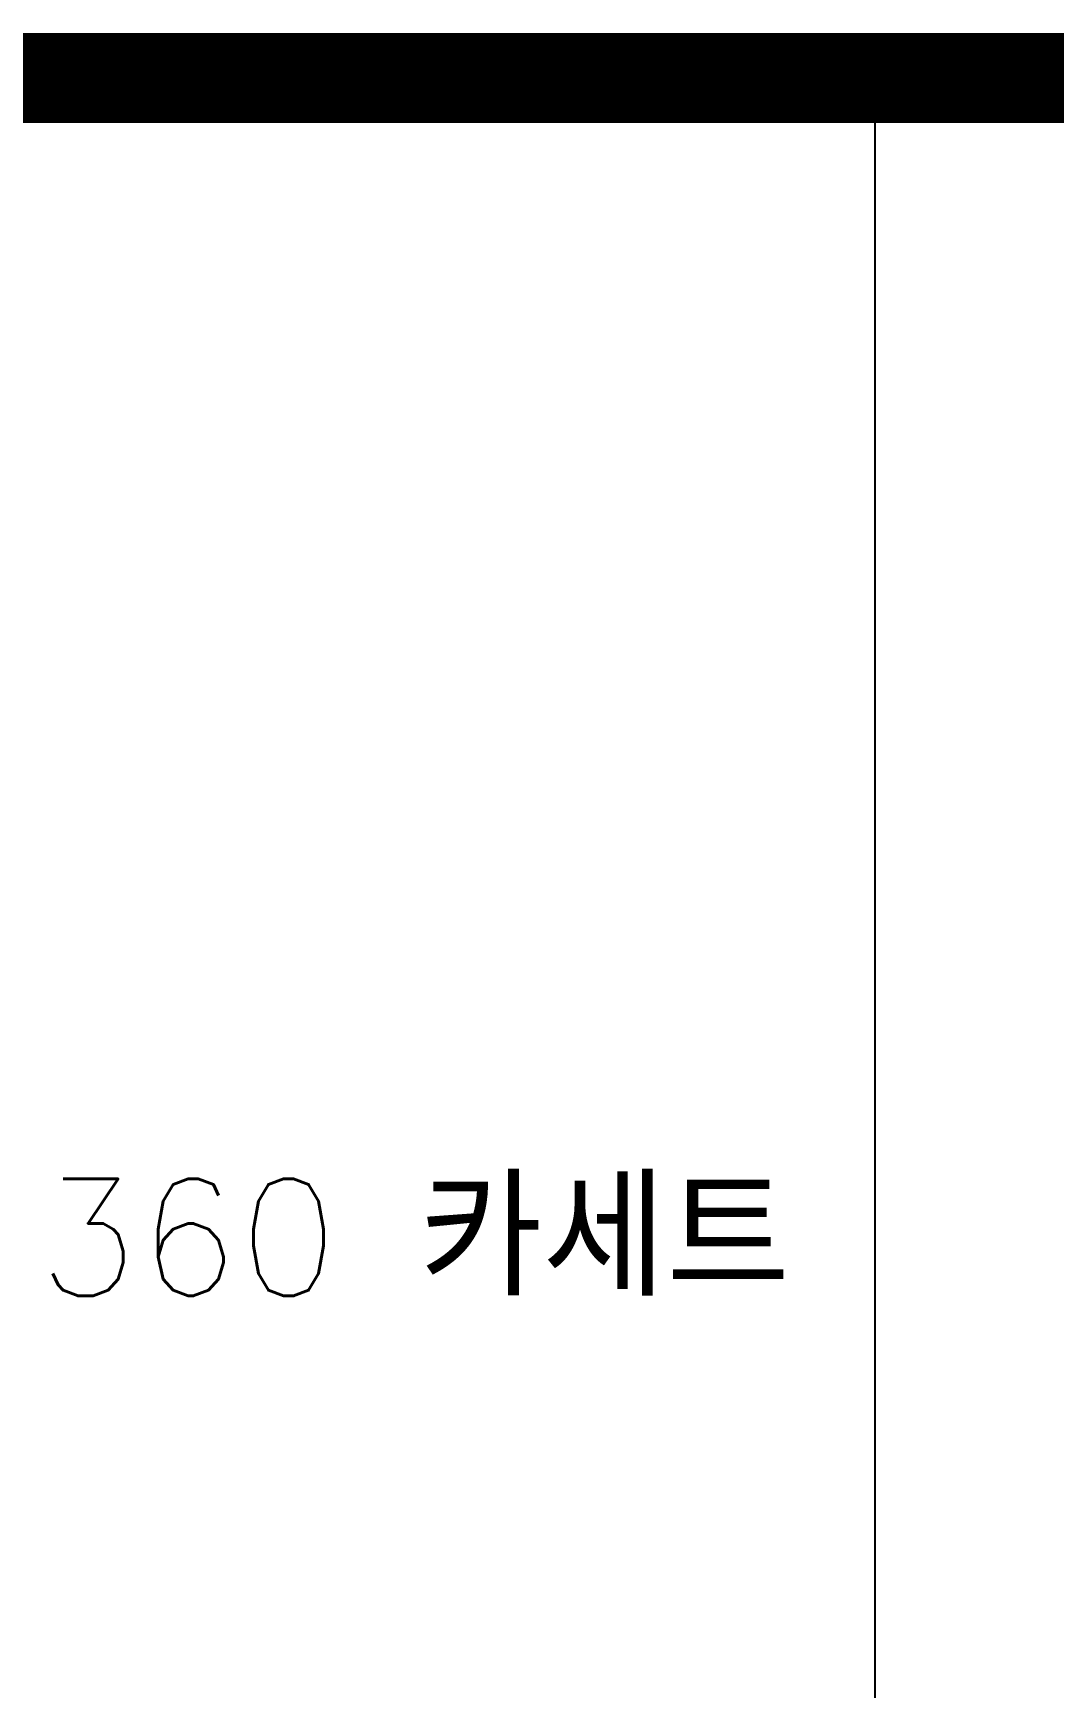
# Model space of a CAD drawing. Header units: millimetres. Extents: x -56261 to 196039, y 9480 to 100001.
# Drawn here: x 73504 to 74638, y 97162 to 99001 of the extents above; entities that cross this region are included whole.
import ezdxf
from ezdxf.enums import TextEntityAlignment as Align

# ---------------------------------------------------------------- set-up
doc = ezdxf.new("R2010")
doc.units = ezdxf.units.MM
doc.set_wipeout_variables(frame=1)
doc.layers.add('FORM', color=4, linetype='Continuous')
doc.layers.add('SS-TEXT', color=7, linetype='Continuous')
doc.styles.add('DVM_DEFAULT', font='romans.shx', dxfattribs={"bigfont": 'whgtxt.shx'})

# ---------------------------------------------------------------- blocks, each defined once
blk = doc.blocks.new('A$C43DE16F2')
blk.add_wipeout([(0, 14550), (0, 0), (29100, 0), (29100, 14550)]).dxf.layer = 'SS-TEXT'
at = {"layer": 'SS-TEXT'}
blk.add_lwpolyline([(0, 0), (20081.8, 0), (20081.8, 14550), (0, 14550)], close=True, dxfattribs=at)
blk.add_lwpolyline([(8081.8, 14550), (8081.8, 2652)], dxfattribs=at)
at = {"layer": 'SS-TEXT', "color": 2, "style": 'DVM_DEFAULT'}
blk.add_text('360 카세트', height=300, dxfattribs=at).set_placement((6899, 11575.5), align=Align.MIDDLE_CENTER)
blk = doc.blocks.new('FORM_기계', base_point=(381614, -321274.9))
at = {"layer": 'FORM', "const_width": 200}
blk.add_lwpolyline([(463614, -319174.9), (383714, -319174.9), (383714, -263974.9), (463614, -263974.9)], close=True, dxfattribs=at)

msp = doc.modelspace()

# ---------------------------------------------------------------- block references
at = {"layer": 'SS-TEXT', "xscale": 0.4331186193392458, "yscale": 0.4331186193392458, "zscale": 0.4331186193392458}
msp.add_blockref('A$C43DE16F2', (70938.9, 92649.2), dxfattribs=at)

# ---------------------------------------------------------------- next in the draw order: block references
at = {"layer": 'FORM', "xscale": 0.5, "yscale": 0.5, "zscale": 0.5}
msp.add_blockref('FORM_기계', (69888.9, 70301.1), dxfattribs=at)

doc.saveas('drawing.dxf')
